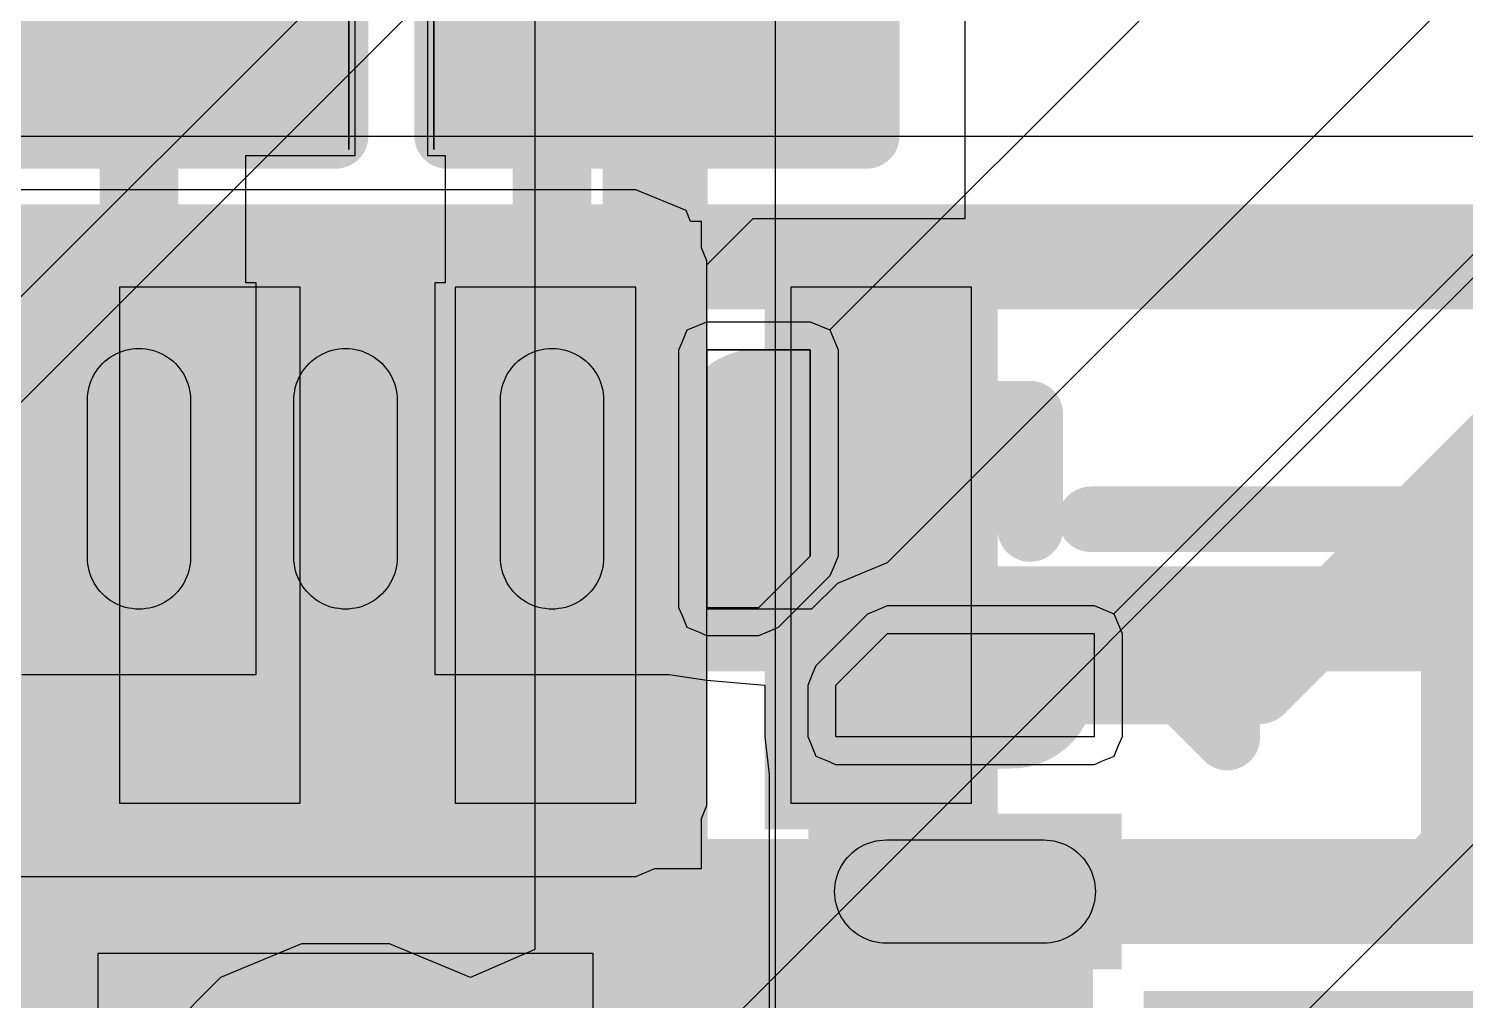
# Model space of a CAD drawing. Header units: inches. Extents: x -11 to 5433, y -4 to 5447.
# Drawn here: x 11.053 to 13.835, y 22.996 to 24.879 of the extents above; entities that cross this region are included whole.
import ezdxf

# ---------------------------------------------------------------- set-up
doc = ezdxf.new("R2010")
doc.units = ezdxf.units.IN
for name, color, linetype in [('Bottom Layer', 5, 'Continuous'), ('Bottom Overlay', 54, 'Continuous'), ('Bottom Paste', 16, 'Continuous'), ('Bottom Solder', 6, 'Continuous'), ('Ground', 16, 'Continuous'), ('Power', 76, 'Continuous'), ('Top Layer', 1, 'Continuous'), ('Top Overlay', 2, 'Continuous'), ('Top Paste', 8, 'Continuous'), ('Top Solder', 216, 'Continuous')]:
    doc.layers.add(name, color=color, linetype=linetype)

# ---------------------------------------------------------------- blocks, each defined once
blk = doc.blocks.new('R___0402_B_25')
at = {"layer": 'Bottom Layer'}
for points in [[(-0.2413, 0.3175), (-0.2413, -0.3175), (-0.6985, -0.3175), (-0.6985, 0.3175)], [(0.6985, 0.3175), (0.6985, -0.3175), (0.2413, -0.3175), (0.2413, 0.3175)]]:
    blk.add_hatch(color=5, dxfattribs=at).paths.add_polyline_path(points)
at = {"layer": 'Bottom Paste'}
for points in [[(-0.2413, 0.3175), (-0.2413, -0.3175), (-0.6985, -0.3175), (-0.6985, 0.3175)], [(0.6985, 0.3175), (0.6985, -0.3175), (0.2413, -0.3175), (0.2413, 0.3175)]]:
    blk.add_hatch(color=16, dxfattribs=at).paths.add_polyline_path(points)
at = {"layer": 'Bottom Solder'}
for points in [[(-0.1863, 0.3725), (-0.1863, -0.3725), (-0.7535, -0.3725), (-0.7535, 0.3725)], [(0.7535, 0.3725), (0.7535, -0.3725), (0.1863, -0.3725), (0.1863, 0.3725)]]:
    blk.add_hatch(color=6, dxfattribs=at).paths.add_polyline_path(points)
at = {"layer": 'Bottom Overlay'}
for points in [[(0.7874, 0.4064, 0.127, 0.127, 0), (-0.7874, 0.4064, 0.127, 0.127, 0)], [(-0.7874, -0.4064, 0.127, 0.127, 0), (-0.7874, 0.4064, 0.127, 0.127, 0)], [(0.7874, -0.4064, 0.127, 0.127, 0), (0.7874, 0.4064, 0.127, 0.127, 0)], [(0.8128, 0.4318, 0.00323, 0.00323, 0), (-0.8128, 0.4318, 0.00323, 0.00323, 0)], [(0.7874, -0.4064, 0.127, 0.127, 0), (-0.7874, -0.4064, 0.127, 0.127, 0)]]:
    blk.add_lwpolyline(points, format="xyseb", dxfattribs=at)
for points in [[(-0.8191, 0.4064, 0.0635, 0.0635, 1), (-0.7556, 0.4064, 0.0635, 0.0635, 1)], [(-0.8191, 0.4064, 0.0635, 0.0635, 1), (-0.7556, 0.4064, 0.0635, 0.0635, 1)], [(0.7556, 0.4064, 0.0635, 0.0635, 1), (0.8191, 0.4064, 0.0635, 0.0635, 1)], [(0.7556, 0.4064, 0.0635, 0.0635, 1), (0.8191, 0.4064, 0.0635, 0.0635, 1)], [(-0.8136, 0.4318, 0.00161, 0.00161, 1), (-0.812, 0.4318, 0.00161, 0.00161, 1)], [(0.812, 0.4318, 0.00161, 0.00161, 1), (0.8136, 0.4318, 0.00161, 0.00161, 1)], [(-0.8191, -0.4064, 0.0635, 0.0635, 1), (-0.7556, -0.4064, 0.0635, 0.0635, 1)], [(-0.8191, -0.4064, 0.0635, 0.0635, 1), (-0.7556, -0.4064, 0.0635, 0.0635, 1)], [(0.7556, -0.4064, 0.0635, 0.0635, 1), (0.8191, -0.4064, 0.0635, 0.0635, 1)], [(0.7556, -0.4064, 0.0635, 0.0635, 1), (0.8191, -0.4064, 0.0635, 0.0635, 1)]]:
    blk.add_lwpolyline(points, format="xyseb", close=True, dxfattribs=at)
blk = doc.blocks.new('R___0402_B_26')
at = {"layer": 'Bottom Layer'}
for points in [[(-0.2413, 0.3175), (-0.2413, -0.3175), (-0.6985, -0.3175), (-0.6985, 0.3175)], [(0.6985, 0.3175), (0.6985, -0.3175), (0.2413, -0.3175), (0.2413, 0.3175)]]:
    blk.add_hatch(color=5, dxfattribs=at).paths.add_polyline_path(points)
at = {"layer": 'Bottom Paste'}
for points in [[(-0.2413, 0.3175), (-0.2413, -0.3175), (-0.6985, -0.3175), (-0.6985, 0.3175)], [(0.6985, 0.3175), (0.6985, -0.3175), (0.2413, -0.3175), (0.2413, 0.3175)]]:
    blk.add_hatch(color=16, dxfattribs=at).paths.add_polyline_path(points)
at = {"layer": 'Bottom Solder'}
for points in [[(-0.1863, 0.3725), (-0.1863, -0.3725), (-0.7535, -0.3725), (-0.7535, 0.3725)], [(0.7535, 0.3725), (0.7535, -0.3725), (0.1863, -0.3725), (0.1863, 0.3725)]]:
    blk.add_hatch(color=6, dxfattribs=at).paths.add_polyline_path(points)
at = {"layer": 'Bottom Overlay'}
for points in [[(-0.7874, 0.4064, 0.127, 0.127, 0), (0.7874, 0.4064, 0.127, 0.127, 0)], [(-0.7874, 0.4064, 0.127, 0.127, 0), (-0.7874, -0.4064, 0.127, 0.127, 0)], [(0.7874, 0.4064, 0.127, 0.127, 0), (0.7874, -0.4064, 0.127, 0.127, 0)], [(-0.8128, 0.4318, 0.00323, 0.00323, 0), (0.8128, 0.4318, 0.00323, 0.00323, 0)], [(-0.7874, -0.4064, 0.127, 0.127, 0), (0.7874, -0.4064, 0.127, 0.127, 0)]]:
    blk.add_lwpolyline(points, format="xyseb", dxfattribs=at)
for points in [[(-0.8191, 0.4064, 0.0635, 0.0635, 1), (-0.7556, 0.4064, 0.0635, 0.0635, 1)], [(-0.8191, 0.4064, 0.0635, 0.0635, 1), (-0.7556, 0.4064, 0.0635, 0.0635, 1)], [(0.7556, 0.4064, 0.0635, 0.0635, 1), (0.8191, 0.4064, 0.0635, 0.0635, 1)], [(0.7556, 0.4064, 0.0635, 0.0635, 1), (0.8191, 0.4064, 0.0635, 0.0635, 1)], [(-0.8136, 0.4318, 0.00161, 0.00161, 1), (-0.812, 0.4318, 0.00161, 0.00161, 1)], [(0.812, 0.4318, 0.00161, 0.00161, 1), (0.8136, 0.4318, 0.00161, 0.00161, 1)], [(-0.8191, -0.4064, 0.0635, 0.0635, 1), (-0.7556, -0.4064, 0.0635, 0.0635, 1)], [(-0.8191, -0.4064, 0.0635, 0.0635, 1), (-0.7556, -0.4064, 0.0635, 0.0635, 1)], [(0.7556, -0.4064, 0.0635, 0.0635, 1), (0.8191, -0.4064, 0.0635, 0.0635, 1)], [(0.7556, -0.4064, 0.0635, 0.0635, 1), (0.8191, -0.4064, 0.0635, 0.0635, 1)]]:
    blk.add_lwpolyline(points, format="xyseb", close=True, dxfattribs=at)
blk = doc.blocks.new('WQFN_30_EP_2_5_4_5__B_27')
at = {"layer": 'Bottom Layer'}
for points in [[(-0.6, -1.6), (-0.6, 1.6), (0.6, 1.6), (0.6, -1.6)], [(-1.4524, -1.5), (-1.4524, -1.3), (-0.9474, -1.3), (-0.9474, -1.5)], [(-0.5, -2.4524), (-0.5, -1.9474), (-0.3001, -1.9474), (-0.3001, -2.4524)], [(-0.1, -2.4524), (-0.1, -1.9474), (0.1, -1.9474), (0.1, -2.4524)], [(0.3001, -2.4524), (0.3001, -1.9474), (0.5, -1.9474), (0.5, -2.4524)]]:
    blk.add_hatch(color=5, dxfattribs=at).paths.add_polyline_path(points)
h = blk.add_hatch(color=5, dxfattribs=at)
edge = h.paths.add_edge_path()
edge.add_arc((-1.1099, -1.8001), 0.06, 270, 450)
edge.add_line((-1.1099, -1.7401), (-1.2899, -1.7401))
edge.add_arc((-1.2899, -1.8001), 0.06, 90, 270)
edge.add_line((-1.2899, -1.8601), (-1.1099, -1.8601))
h = blk.add_hatch(color=5, dxfattribs=at)
edge = h.paths.add_edge_path()
edge.add_arc((-0.8001, -2.2901), 0.06, 180, 360)
edge.add_line((-0.7401, -2.2901), (-0.7401, -2.1101))
edge.add_arc((-0.8001, -2.1101), 0.06, 0, 180)
edge.add_line((-0.8601, -2.1101), (-0.8601, -2.2901))
at = {"layer": 'Bottom Paste'}
h = blk.add_hatch(color=16, dxfattribs=at)
edge = h.paths.add_edge_path()
edge.add_arc((-1.1099, -1.8001), 0.06, 270, 450)
edge.add_line((-1.1099, -1.7401), (-1.2899, -1.7401))
edge.add_arc((-1.2899, -1.8001), 0.06, 90, 270)
edge.add_line((-1.2899, -1.8601), (-1.1099, -1.8601))
h = blk.add_hatch(color=16, dxfattribs=at)
edge = h.paths.add_edge_path()
edge.add_arc((-0.8001, -2.2901), 0.06, 180, 360)
edge.add_line((-0.7401, -2.2901), (-0.7401, -2.1101))
edge.add_arc((-0.8001, -2.1101), 0.06, 0, 180)
edge.add_line((-0.8601, -2.1101), (-0.8601, -2.2901))
at = {"layer": 'Bottom Solder'}
for points in [[(-0.6508, -1.6508), (-0.6508, 1.6508), (0.6508, 1.6508), (0.6508, -1.6508)], [(-1.5032, -1.5508), (-1.5032, -1.2492), (-0.8966, -1.2492), (-0.8966, -1.5508)], [(-0.5508, -2.5032), (-0.5508, -1.8966), (-0.2493, -1.8966), (-0.2493, -2.5032)], [(-0.1508, -2.5032), (-0.1508, -1.8966), (0.1508, -1.8966), (0.1508, -2.5032)], [(0.2493, -2.5032), (0.2493, -1.8966), (0.5508, -1.8966), (0.5508, -2.5032)]]:
    blk.add_hatch(color=6, dxfattribs=at).paths.add_polyline_path(points)
h = blk.add_hatch(color=6, dxfattribs=at)
edge = h.paths.add_edge_path()
edge.add_arc((-1.1099, -1.8001), 0.1616, 270, 450)
edge.add_line((-1.1099, -1.6385), (-1.2899, -1.6385))
edge.add_arc((-1.2899, -1.8001), 0.1616, 90, 270)
edge.add_line((-1.2899, -1.9617), (-1.1099, -1.9617))
h = blk.add_hatch(color=6, dxfattribs=at)
edge = h.paths.add_edge_path()
edge.add_arc((-0.8001, -2.2901), 0.1616, 180, 360)
edge.add_line((-0.6385, -2.2901), (-0.6385, -2.1101))
edge.add_arc((-0.8001, -2.1101), 0.1616, 0, 180)
edge.add_line((-0.9617, -2.1101), (-0.9617, -2.2901))
at = {"layer": 'Bottom Layer'}
for p, q in [((-1.45, -1.9), (-1.45, -1.7)), ((-1.45, -1.7), (-0.95, -1.7001)), ((-0.95, -1.7001), (-0.95, -1.7003)), ((-0.95, -1.7003), (-0.95, -1.8001)), ((-0.95, -1.8001), (-1.05, -1.9)), ((-1.45, -1.9), (-1.45, -1.9)), ((-1.05, -1.9), (-1.45, -1.9)), ((-0.8, -1.9501), (-0.9, -2.0501)), ((-0.7001, -1.9501), (-0.8, -1.9501)), ((-0.7, -1.9501), (-0.7001, -1.9501)), ((-0.7, -2.45), (-0.7, -1.9501)), ((-0.9, -2.0501), (-0.9, -2.45)), ((-0.9, -2.45), (-0.9, -2.45)), ((-0.9, -2.45), (-0.7, -2.45))]:
    blk.add_line(p, q, dxfattribs=at)
at = {"layer": 'Bottom Overlay'}
for points in [[(-1.5809, -1.8255, 0.127, 0.127, 0), (-1.7079, -1.6985, 0.127, 0.127, 0)], [(-1.7079, -1.6985, 0.127, 0.127, 0), (-1.7079, -1.9525, 0.127, 0.127, 0)], [(-1.5809, -1.8255, 0.127, 0.127, 0), (-1.7079, -1.9525, 0.127, 0.127, 0)], [(-1.3262, -2.1025, 0.127, 0.127, 0), (-1.3262, -2.3262, 0.127, 0.127, 0)], [(-1.1025, -2.3262, 0.127, 0.127, 0), (-1.3262, -2.3262, 0.127, 0.127, 0)]]:
    blk.add_lwpolyline(points, format="xyseb", dxfattribs=at)
for points in [[(-1.7396, -1.6985, 0.0635, 0.0635, 1), (-1.6761, -1.6985, 0.0635, 0.0635, 1)], [(-1.7396, -1.6985, 0.0635, 0.0635, 1), (-1.6761, -1.6985, 0.0635, 0.0635, 1)], [(-1.6126, -1.8255, 0.0635, 0.0635, 1), (-1.5491, -1.8255, 0.0635, 0.0635, 1)], [(-1.6126, -1.8255, 0.0635, 0.0635, 1), (-1.5491, -1.8255, 0.0635, 0.0635, 1)], [(-1.7396, -1.9525, 0.0635, 0.0635, 1), (-1.6761, -1.9525, 0.0635, 0.0635, 1)], [(-1.7396, -1.9525, 0.0635, 0.0635, 1), (-1.6761, -1.9525, 0.0635, 0.0635, 1)], [(-1.358, -2.1025, 0.0635, 0.0635, 1), (-1.2945, -2.1025, 0.0635, 0.0635, 1)], [(-1.358, -2.3262, 0.0635, 0.0635, 1), (-1.2945, -2.3262, 0.0635, 0.0635, 1)], [(-1.358, -2.3262, 0.0635, 0.0635, 1), (-1.2945, -2.3262, 0.0635, 0.0635, 1)], [(-1.1343, -2.3262, 0.0635, 0.0635, 1), (-1.0708, -2.3262, 0.0635, 0.0635, 1)]]:
    blk.add_lwpolyline(points, format="xyseb", close=True, dxfattribs=at)
at = {"layer": 'Bottom Paste'}
for p, q in [((-0.48, 1.28), (-0.48, -1.28)), ((0.48, -1.28), (0.48, 1.28)), ((-1.3966, -1.3104), (-1.3907, -1.3077)), ((-1.3907, -1.3077), (-1.3846, -1.3054)), ((-1.3846, -1.3054), (-1.3783, -1.3035)), ((-1.3783, -1.3035), (-1.3719, -1.302)), ((-1.3719, -1.302), (-1.3655, -1.3009)), ((-1.3655, -1.3009), (-1.3589, -1.3003)), ((-1.3589, -1.3003), (-1.3524, -1.3)), ((-1.3524, -1.3), (-1.0474, -1.3)), ((-1.0474, -1.3), (-1.0409, -1.3003)), ((-1.0409, -1.3003), (-1.0343, -1.3009)), ((-1.0343, -1.3009), (-1.0279, -1.302)), ((-1.0279, -1.302), (-1.0215, -1.3035)), ((-1.0215, -1.3035), (-1.0152, -1.3054)), ((-1.0152, -1.3054), (-1.0091, -1.3077)), ((-1.0091, -1.3077), (-1.0032, -1.3104)), ((-0.48, -1.28), (-0.48, -1.28)), ((-0.48, -1.28), (0.48, -1.28)), ((-1.4317, -1.3392), (-1.4276, -1.3341)), ((-1.4276, -1.3341), (-1.4231, -1.3293)), ((-1.4231, -1.3293), (-1.4183, -1.3249)), ((-1.4183, -1.3249), (-1.4133, -1.3207)), ((-1.4133, -1.3207), (-1.4079, -1.3169)), ((-1.4079, -1.3169), (-1.4024, -1.3134)), ((-1.4024, -1.3134), (-1.3966, -1.3104)), ((-1.0032, -1.3104), (-0.9974, -1.3134)), ((-0.9974, -1.3134), (-0.9918, -1.3169)), ((-0.9918, -1.3169), (-0.9865, -1.3207)), ((-0.9865, -1.3207), (-0.9815, -1.3249)), ((-0.9815, -1.3249), (-0.9767, -1.3293)), ((-0.9767, -1.3293), (-0.9722, -1.3341)), ((-0.9722, -1.3341), (-0.9681, -1.3392)), ((-1.4471, -1.3679), (-1.4448, -1.3618)), ((-1.4448, -1.3618), (-1.4421, -1.3558)), ((-1.4421, -1.3558), (-1.439, -1.3501)), ((-1.439, -1.3501), (-1.4355, -1.3445)), ((-1.4355, -1.3445), (-1.4317, -1.3392)), ((-0.9681, -1.3392), (-0.9643, -1.3445)), ((-0.9643, -1.3445), (-0.9608, -1.3501)), ((-0.9608, -1.3501), (-0.9577, -1.3558)), ((-0.9577, -1.3558), (-0.955, -1.3618)), ((-0.955, -1.3618), (-0.9527, -1.3679)), ((-1.4522, -1.3935), (-1.4515, -1.387)), ((-1.4515, -1.387), (-1.4505, -1.3805)), ((-1.4505, -1.3805), (-1.449, -1.3742)), ((-1.449, -1.3742), (-1.4471, -1.3679)), ((-0.9527, -1.3679), (-0.9508, -1.3742)), ((-0.9508, -1.3742), (-0.9493, -1.3805)), ((-0.9493, -1.3805), (-0.9483, -1.387)), ((-0.9483, -1.387), (-0.9476, -1.3935)), ((-1.4524, -1.4), (-1.4522, -1.3935)), ((-1.4522, -1.4066), (-1.4524, -1.4)), ((-1.4515, -1.4131), (-1.4522, -1.4066)), ((-1.4505, -1.4196), (-1.4515, -1.4131)), ((-0.9483, -1.4131), (-0.9493, -1.4196)), ((-0.9476, -1.4066), (-0.9483, -1.4131)), ((-0.9476, -1.3935), (-0.9474, -1.4)), ((-0.9474, -1.4), (-0.9476, -1.4066)), ((-0.9476, -1.4066), (-0.9476, -1.4066)), ((-1.449, -1.4259), (-1.4505, -1.4196)), ((-1.4471, -1.4322), (-1.449, -1.4259)), ((-1.4448, -1.4383), (-1.4471, -1.4322)), ((-1.4421, -1.4443), (-1.4448, -1.4383)), ((-1.439, -1.45), (-1.4421, -1.4443)), ((-0.9577, -1.4443), (-0.9608, -1.4501)), ((-0.955, -1.4383), (-0.9577, -1.4443)), ((-0.9527, -1.4322), (-0.955, -1.4383)), ((-0.9508, -1.4259), (-0.9527, -1.4322)), ((-0.9493, -1.4196), (-0.9508, -1.4259)), ((-1.4355, -1.4556), (-1.439, -1.45)), ((-1.4317, -1.4609), (-1.4355, -1.4556)), ((-1.4276, -1.466), (-1.4317, -1.4609)), ((-1.4231, -1.4708), (-1.4276, -1.466)), ((-1.4183, -1.4752), (-1.4231, -1.4708)), ((-0.9767, -1.4708), (-0.9815, -1.4752)), ((-0.9722, -1.466), (-0.9767, -1.4708)), ((-0.9681, -1.4609), (-0.9722, -1.466)), ((-0.9643, -1.4556), (-0.9681, -1.4609)), ((-0.9608, -1.4501), (-0.9643, -1.4556)), ((-1.4133, -1.4794), (-1.4183, -1.4752)), ((-1.4079, -1.4832), (-1.4133, -1.4794)), ((-1.4024, -1.4867), (-1.4079, -1.4832)), ((-1.3966, -1.4897), (-1.4024, -1.4867)), ((-1.3907, -1.4924), (-1.3966, -1.4897)), ((-1.3846, -1.4947), (-1.3907, -1.4924)), ((-1.3783, -1.4966), (-1.3846, -1.4947)), ((-1.3719, -1.4981), (-1.3783, -1.4966)), ((-1.3655, -1.4992), (-1.3719, -1.4981)), ((-1.3589, -1.4998), (-1.3655, -1.4992)), ((-1.3524, -1.5), (-1.3589, -1.4998)), ((-1.0474, -1.5), (-1.3524, -1.5)), ((-1.0409, -1.4998), (-1.0474, -1.5)), ((-1.0343, -1.4992), (-1.0409, -1.4998)), ((-1.0279, -1.4981), (-1.0343, -1.4992)), ((-1.0215, -1.4966), (-1.0279, -1.4981)), ((-1.0152, -1.4947), (-1.0215, -1.4966)), ((-1.0091, -1.4924), (-1.0152, -1.4947)), ((-1.0032, -1.4897), (-1.0091, -1.4924)), ((-0.9974, -1.4867), (-1.0032, -1.4897)), ((-0.9918, -1.4832), (-0.9974, -1.4867)), ((-0.9865, -1.4794), (-0.9918, -1.4832)), ((-0.9815, -1.4752), (-0.9865, -1.4794)), ((-1.45, -1.7), (-1.45, -1.7)), ((-1.45, -1.7), (-0.95, -1.7001)), ((-1.45, -1.9), (-1.45, -1.7)), ((-0.95, -1.7001), (-0.95, -1.7003)), ((-0.95, -1.7003), (-0.95, -1.8001)), ((-0.95, -1.8001), (-1.05, -1.9)), ((-1.05, -1.9), (-1.45, -1.9)), ((-0.4131, -1.9483), (-0.4066, -1.9476)), ((-0.4066, -1.9476), (-0.4001, -1.9474)), ((-0.4001, -1.9474), (-0.3935, -1.9476)), ((-0.3935, -1.9476), (-0.387, -1.9483)), ((-0.0131, -1.9483), (-0.0065, -1.9476)), ((-0.0065, -1.9476), (0, -1.9474)), ((0, -1.9474), (0.0065, -1.9476)), ((0.0065, -1.9476), (0.0131, -1.9483)), ((0.387, -1.9483), (0.3935, -1.9476)), ((0.3935, -1.9476), (0.4001, -1.9474)), ((0.4001, -1.9474), (0.4066, -1.9476)), ((0.4066, -1.9476), (0.4131, -1.9483)), ((-0.9, -2.0501), (-0.8, -1.9501)), ((-0.8, -1.9501), (-0.7001, -1.9501)), ((-0.7001, -1.9501), (-0.7, -1.9501)), ((-0.7, -1.9501), (-0.7, -2.45)), ((-0.4708, -1.9767), (-0.466, -1.9722)), ((-0.466, -1.9722), (-0.4609, -1.9681)), ((-0.4609, -1.9681), (-0.4556, -1.9643)), ((-0.4556, -1.9643), (-0.45, -1.9608)), ((-0.45, -1.9608), (-0.4443, -1.9577)), ((-0.4443, -1.9577), (-0.4383, -1.955)), ((-0.4383, -1.955), (-0.4322, -1.9527)), ((-0.4322, -1.9527), (-0.4259, -1.9508)), ((-0.4259, -1.9508), (-0.4196, -1.9493)), ((-0.4196, -1.9493), (-0.4131, -1.9483)), ((-0.387, -1.9483), (-0.3805, -1.9493)), ((-0.3805, -1.9493), (-0.3742, -1.9508)), ((-0.3742, -1.9508), (-0.3679, -1.9527)), ((-0.3679, -1.9527), (-0.3618, -1.955)), ((-0.3618, -1.955), (-0.3558, -1.9577)), ((-0.3558, -1.9577), (-0.35, -1.9608)), ((-0.35, -1.9608), (-0.3445, -1.9643)), ((-0.3445, -1.9643), (-0.3392, -1.9681)), ((-0.3392, -1.9681), (-0.3341, -1.9722)), ((-0.3341, -1.9722), (-0.3293, -1.9767)), ((-0.0707, -1.9767), (-0.0659, -1.9722)), ((-0.0659, -1.9722), (-0.0609, -1.9681)), ((-0.0609, -1.9681), (-0.0555, -1.9643)), ((-0.0555, -1.9643), (-0.05, -1.9608)), ((-0.05, -1.9608), (-0.0442, -1.9577)), ((-0.0442, -1.9577), (-0.0383, -1.955)), ((-0.0383, -1.955), (-0.0322, -1.9527)), ((-0.0322, -1.9527), (-0.0259, -1.9508)), ((-0.0259, -1.9508), (-0.0195, -1.9493)), ((-0.0195, -1.9493), (-0.0131, -1.9483)), ((0.0131, -1.9483), (0.0195, -1.9493)), ((0.0195, -1.9493), (0.0259, -1.9508)), ((0.0259, -1.9508), (0.0322, -1.9527)), ((0.0322, -1.9527), (0.0383, -1.955)), ((0.0383, -1.955), (0.0442, -1.9577)), ((0.0442, -1.9577), (0.05, -1.9608)), ((0.05, -1.9608), (0.0555, -1.9643)), ((0.0555, -1.9643), (0.0609, -1.9681)), ((0.0609, -1.9681), (0.0659, -1.9722)), ((0.0659, -1.9722), (0.0707, -1.9767)), ((0.3293, -1.9767), (0.3341, -1.9722)), ((0.3341, -1.9722), (0.3392, -1.9681)), ((0.3392, -1.9681), (0.3445, -1.9643)), ((0.3445, -1.9643), (0.3501, -1.9608)), ((0.3501, -1.9608), (0.3558, -1.9577)), ((0.3558, -1.9577), (0.3618, -1.955)), ((0.3618, -1.955), (0.3679, -1.9527)), ((0.3679, -1.9527), (0.3742, -1.9508)), ((0.3742, -1.9508), (0.3805, -1.9493)), ((0.3805, -1.9493), (0.387, -1.9483)), ((0.4131, -1.9483), (0.4196, -1.9493)), ((0.4196, -1.9493), (0.4259, -1.9508)), ((0.4259, -1.9508), (0.4322, -1.9527)), ((0.4322, -1.9527), (0.4383, -1.955)), ((0.4383, -1.955), (0.4443, -1.9577)), ((0.4443, -1.9577), (0.4501, -1.9608)), ((0.4501, -1.9608), (0.4556, -1.9643)), ((0.4556, -1.9643), (0.4609, -1.9681)), ((0.4609, -1.9681), (0.466, -1.9722)), ((0.466, -1.9722), (0.4708, -1.9767)), ((-0.4924, -2.0091), (-0.4897, -2.0032)), ((-0.4897, -2.0032), (-0.4867, -1.9974)), ((-0.4867, -1.9974), (-0.4832, -1.9918)), ((-0.4832, -1.9918), (-0.4794, -1.9865)), ((-0.4794, -1.9865), (-0.4752, -1.9815)), ((-0.4752, -1.9815), (-0.4708, -1.9767)), ((-0.3293, -1.9767), (-0.3249, -1.9815)), ((-0.3249, -1.9815), (-0.3207, -1.9865)), ((-0.3207, -1.9865), (-0.3169, -1.9918)), ((-0.3169, -1.9918), (-0.3134, -1.9974)), ((-0.3134, -1.9974), (-0.3104, -2.0032)), ((-0.3104, -2.0032), (-0.3077, -2.0091)), ((-0.0924, -2.0091), (-0.0897, -2.0032)), ((-0.0897, -2.0032), (-0.0866, -1.9974)), ((-0.0866, -1.9974), (-0.0831, -1.9918)), ((-0.0831, -1.9918), (-0.0793, -1.9865)), ((-0.0793, -1.9865), (-0.0752, -1.9815)), ((-0.0752, -1.9815), (-0.0707, -1.9767)), ((0.0707, -1.9767), (0.0752, -1.9815)), ((0.0752, -1.9815), (0.0793, -1.9865)), ((0.0793, -1.9865), (0.0831, -1.9918)), ((0.0831, -1.9918), (0.0866, -1.9974)), ((0.0866, -1.9974), (0.0897, -2.0032)), ((0.0897, -2.0032), (0.0924, -2.0091)), ((0.3077, -2.0091), (0.3104, -2.0032)), ((0.3104, -2.0032), (0.3134, -1.9974)), ((0.3134, -1.9974), (0.3169, -1.9918)), ((0.3169, -1.9918), (0.3207, -1.9865)), ((0.3207, -1.9865), (0.3249, -1.9815)), ((0.3249, -1.9815), (0.3293, -1.9767)), ((0.4708, -1.9767), (0.4752, -1.9815)), ((0.4752, -1.9815), (0.4794, -1.9865)), ((0.4794, -1.9865), (0.4832, -1.9918)), ((0.4832, -1.9918), (0.4867, -1.9974)), ((0.4867, -1.9974), (0.4897, -2.0032)), ((0.4897, -2.0032), (0.4924, -2.0091)), ((-0.4992, -2.0343), (-0.4981, -2.0279)), ((-0.4981, -2.0279), (-0.4966, -2.0215)), ((-0.4966, -2.0215), (-0.4947, -2.0152)), ((-0.4947, -2.0152), (-0.4924, -2.0091)), ((-0.3077, -2.0091), (-0.3054, -2.0152)), ((-0.3054, -2.0152), (-0.3035, -2.0215)), ((-0.3035, -2.0215), (-0.302, -2.0279)), ((-0.302, -2.0279), (-0.3009, -2.0343)), ((-0.0991, -2.0343), (-0.0981, -2.0279)), ((-0.0981, -2.0279), (-0.0966, -2.0215)), ((-0.0966, -2.0215), (-0.0947, -2.0152)), ((-0.0947, -2.0152), (-0.0924, -2.0091)), ((0.0924, -2.0091), (0.0947, -2.0152)), ((0.0947, -2.0152), (0.0966, -2.0215)), ((0.0966, -2.0215), (0.0981, -2.0279)), ((0.0981, -2.0279), (0.0991, -2.0343)), ((0.3009, -2.0343), (0.302, -2.0279)), ((0.302, -2.0279), (0.3035, -2.0215)), ((0.3035, -2.0215), (0.3054, -2.0152)), ((0.3054, -2.0152), (0.3077, -2.0091)), ((0.4924, -2.0091), (0.4947, -2.0152)), ((0.4947, -2.0152), (0.4966, -2.0215)), ((0.4966, -2.0215), (0.4981, -2.0279)), ((0.4981, -2.0279), (0.4992, -2.0343)), ((-0.9, -2.45), (-0.9, -2.0501)), ((-0.5, -2.0474), (-0.4998, -2.0409)), ((-0.5, -2.3524), (-0.5, -2.0474)), ((-0.4998, -2.0409), (-0.4992, -2.0343)), ((-0.3009, -2.0343), (-0.3009, -2.0343)), ((-0.3009, -2.0343), (-0.3003, -2.0409)), ((-0.3003, -2.0409), (-0.3001, -2.0474)), ((-0.3001, -2.0474), (-0.3001, -2.3524)), ((-0.1, -2.0474), (-0.0998, -2.0409)), ((-0.1, -2.3524), (-0.1, -2.0474)), ((-0.0998, -2.0409), (-0.0991, -2.0343)), ((0.0991, -2.0343), (0.0998, -2.0409)), ((0.0998, -2.0409), (0.1, -2.0474)), ((0.1, -2.0474), (0.1, -2.3524)), ((0.3001, -2.0474), (0.3003, -2.0409)), ((0.3001, -2.3524), (0.3001, -2.0474)), ((0.3003, -2.0409), (0.3009, -2.0343)), ((0.4992, -2.0343), (0.4992, -2.0343)), ((0.4992, -2.0343), (0.4998, -2.0409)), ((0.4998, -2.0409), (0.5, -2.0474)), ((0.5, -2.0474), (0.5, -2.3524)), ((-0.4998, -2.3589), (-0.5, -2.3524)), ((-0.4992, -2.3655), (-0.4998, -2.3589)), ((-0.3003, -2.3589), (-0.3009, -2.3655)), ((-0.3001, -2.3524), (-0.3003, -2.3589)), ((-0.0998, -2.3589), (-0.1, -2.3524)), ((-0.0991, -2.3655), (-0.0998, -2.3589)), ((0.0998, -2.3589), (0.0991, -2.3655)), ((0.1, -2.3524), (0.0998, -2.3589)), ((0.0998, -2.3589), (0.0998, -2.3589)), ((0.3003, -2.3589), (0.3001, -2.3524)), ((0.3009, -2.3655), (0.3003, -2.3589)), ((0.4998, -2.3589), (0.4992, -2.3655)), ((0.5, -2.3524), (0.4998, -2.3589)), ((-0.4981, -2.3719), (-0.4992, -2.3655)), ((-0.4966, -2.3783), (-0.4981, -2.3719)), ((-0.4947, -2.3846), (-0.4966, -2.3783)), ((-0.4924, -2.3907), (-0.4947, -2.3846)), ((-0.4897, -2.3966), (-0.4924, -2.3907)), ((-0.3077, -2.3907), (-0.3104, -2.3966)), ((-0.3054, -2.3846), (-0.3077, -2.3907)), ((-0.3035, -2.3783), (-0.3054, -2.3846)), ((-0.302, -2.3719), (-0.3035, -2.3783)), ((-0.3009, -2.3655), (-0.302, -2.3719)), ((-0.0981, -2.3719), (-0.0991, -2.3655)), ((-0.0966, -2.3783), (-0.0981, -2.3719)), ((-0.0947, -2.3846), (-0.0966, -2.3783)), ((-0.0924, -2.3907), (-0.0947, -2.3846)), ((-0.0897, -2.3966), (-0.0924, -2.3907)), ((0.0924, -2.3907), (0.0897, -2.3966)), ((0.0947, -2.3846), (0.0924, -2.3907)), ((0.0966, -2.3783), (0.0947, -2.3846)), ((0.0981, -2.3719), (0.0966, -2.3783)), ((0.0991, -2.3655), (0.0981, -2.3719)), ((0.302, -2.3719), (0.3009, -2.3655)), ((0.3035, -2.3783), (0.302, -2.3719)), ((0.3054, -2.3846), (0.3035, -2.3783)), ((0.3077, -2.3907), (0.3054, -2.3846)), ((0.3104, -2.3966), (0.3077, -2.3907)), ((0.4924, -2.3907), (0.4897, -2.3966)), ((0.4947, -2.3846), (0.4924, -2.3907)), ((0.4966, -2.3783), (0.4947, -2.3846)), ((0.4981, -2.3719), (0.4966, -2.3783)), ((0.4992, -2.3655), (0.4981, -2.3719)), ((-0.4867, -2.4024), (-0.4897, -2.3966)), ((-0.4832, -2.4079), (-0.4867, -2.4024)), ((-0.4794, -2.4133), (-0.4832, -2.4079)), ((-0.4752, -2.4183), (-0.4794, -2.4133)), ((-0.4708, -2.4231), (-0.4752, -2.4183)), ((-0.3249, -2.4183), (-0.3293, -2.4231)), ((-0.3207, -2.4133), (-0.3249, -2.4183)), ((-0.3169, -2.4079), (-0.3207, -2.4133)), ((-0.3134, -2.4024), (-0.3169, -2.4079)), ((-0.3104, -2.3966), (-0.3134, -2.4024)), ((-0.0866, -2.4024), (-0.0897, -2.3966)), ((-0.0831, -2.4079), (-0.0866, -2.4024)), ((-0.0793, -2.4133), (-0.0831, -2.4079)), ((-0.0752, -2.4183), (-0.0793, -2.4133)), ((-0.0707, -2.4231), (-0.0752, -2.4183)), ((0.0752, -2.4183), (0.0707, -2.4231)), ((0.0793, -2.4133), (0.0752, -2.4183)), ((0.0831, -2.4079), (0.0793, -2.4133)), ((0.0866, -2.4024), (0.0831, -2.4079)), ((0.0897, -2.3966), (0.0866, -2.4024)), ((0.3134, -2.4024), (0.3104, -2.3966)), ((0.3169, -2.4079), (0.3134, -2.4024)), ((0.3207, -2.4133), (0.3169, -2.4079)), ((0.3249, -2.4183), (0.3207, -2.4133)), ((0.3293, -2.4231), (0.3249, -2.4183)), ((0.4752, -2.4183), (0.4708, -2.4231)), ((0.4794, -2.4133), (0.4752, -2.4183)), ((0.4832, -2.4079), (0.4794, -2.4133)), ((0.4867, -2.4024), (0.4832, -2.4079)), ((0.4897, -2.3966), (0.4867, -2.4024)), ((-0.466, -2.4276), (-0.4708, -2.4231)), ((-0.4609, -2.4317), (-0.466, -2.4276)), ((-0.4556, -2.4355), (-0.4609, -2.4317)), ((-0.4501, -2.439), (-0.4556, -2.4355)), ((-0.4443, -2.4421), (-0.4501, -2.439)), ((-0.4383, -2.4448), (-0.4443, -2.4421)), ((-0.4322, -2.4471), (-0.4383, -2.4448)), ((-0.4259, -2.449), (-0.4322, -2.4471)), ((-0.3679, -2.4471), (-0.3742, -2.449)), ((-0.3618, -2.4448), (-0.3679, -2.4471)), ((-0.3558, -2.4421), (-0.3618, -2.4448)), ((-0.3501, -2.439), (-0.3558, -2.4421)), ((-0.3445, -2.4355), (-0.3501, -2.439)), ((-0.3392, -2.4317), (-0.3445, -2.4355)), ((-0.3341, -2.4276), (-0.3392, -2.4317)), ((-0.3293, -2.4231), (-0.3341, -2.4276)), ((-0.0659, -2.4276), (-0.0707, -2.4231)), ((-0.0609, -2.4317), (-0.0659, -2.4276)), ((-0.0555, -2.4355), (-0.0609, -2.4317)), ((-0.05, -2.439), (-0.0555, -2.4355)), ((-0.0442, -2.4421), (-0.05, -2.439)), ((-0.0383, -2.4448), (-0.0442, -2.4421)), ((-0.0322, -2.4471), (-0.0383, -2.4448)), ((-0.0259, -2.449), (-0.0322, -2.4471)), ((0.0322, -2.4471), (0.0259, -2.449)), ((0.0383, -2.4448), (0.0322, -2.4471)), ((0.0442, -2.4421), (0.0383, -2.4448)), ((0.05, -2.439), (0.0442, -2.4421)), ((0.0555, -2.4355), (0.05, -2.439)), ((0.0609, -2.4317), (0.0555, -2.4355)), ((0.0659, -2.4276), (0.0609, -2.4317)), ((0.0707, -2.4231), (0.0659, -2.4276)), ((0.3341, -2.4276), (0.3293, -2.4231)), ((0.3392, -2.4317), (0.3341, -2.4276)), ((0.3445, -2.4355), (0.3392, -2.4317)), ((0.35, -2.439), (0.3445, -2.4355)), ((0.3558, -2.4421), (0.35, -2.439)), ((0.3618, -2.4448), (0.3558, -2.4421)), ((0.3679, -2.4471), (0.3618, -2.4448)), ((0.3742, -2.449), (0.3679, -2.4471)), ((0.4322, -2.4471), (0.4259, -2.449)), ((0.4383, -2.4448), (0.4322, -2.4471)), ((0.4443, -2.4421), (0.4383, -2.4448)), ((0.45, -2.439), (0.4443, -2.4421)), ((0.4556, -2.4355), (0.45, -2.439)), ((0.4609, -2.4317), (0.4556, -2.4355)), ((0.466, -2.4276), (0.4609, -2.4317)), ((0.4708, -2.4231), (0.466, -2.4276)), ((-0.7, -2.45), (-0.9, -2.45)), ((-0.7, -2.45), (-0.7, -2.45)), ((-0.4196, -2.4505), (-0.4259, -2.449)), ((-0.4131, -2.4515), (-0.4196, -2.4505)), ((-0.4066, -2.4522), (-0.4131, -2.4515)), ((-0.4001, -2.4524), (-0.4066, -2.4522)), ((-0.3935, -2.4522), (-0.4001, -2.4524)), ((-0.387, -2.4515), (-0.3935, -2.4522)), ((-0.3805, -2.4505), (-0.387, -2.4515)), ((-0.3742, -2.449), (-0.3805, -2.4505)), ((-0.0195, -2.4505), (-0.0259, -2.449)), ((-0.0131, -2.4515), (-0.0195, -2.4505)), ((-0.0065, -2.4522), (-0.0131, -2.4515)), ((0, -2.4524), (-0.0065, -2.4522)), ((0.0065, -2.4522), (0, -2.4524)), ((0.0131, -2.4515), (0.0065, -2.4522)), ((0.0195, -2.4505), (0.0131, -2.4515)), ((0.0259, -2.449), (0.0195, -2.4505)), ((0.3805, -2.4505), (0.3742, -2.449)), ((0.387, -2.4515), (0.3805, -2.4505)), ((0.3935, -2.4522), (0.387, -2.4515)), ((0.4001, -2.4524), (0.3935, -2.4522)), ((0.4066, -2.4522), (0.4001, -2.4524)), ((0.4131, -2.4515), (0.4066, -2.4522)), ((0.4196, -2.4505), (0.4131, -2.4515)), ((0.4259, -2.449), (0.4196, -2.4505))]:
    blk.add_line(p, q, dxfattribs=at)
at = {"layer": 'Bottom Solder'}
for p, q in [((0.95, 1.6459), (-5421.186, -5425.6862)), ((-1.4975, -1.6842), (-1.4883, -1.6617)), ((-1.4883, -1.6617), (-1.4658, -1.6525)), ((-1.4883, -1.6617), (-1.4883, -1.6617)), ((-1.4883, -1.6617), (-1.4883, -1.6617)), ((-1.4658, -1.6525), (-1.45, -1.6459)), ((-1.45, -1.6459), (-1.45, -1.6459)), ((-1.45, -1.6459), (-1.45, -1.6459)), ((-1.45, -1.6459), (-0.95, -1.6459)), ((-0.95, -1.6459), (-0.9342, -1.6525)), ((-0.9342, -1.6525), (-0.9118, -1.6618)), ((-0.9118, -1.6618), (-0.9118, -1.6618)), ((-0.9118, -1.6618), (-0.9118, -1.6618)), ((-0.9118, -1.6618), (-0.9025, -1.6842)), ((-1.5041, -1.7), (-1.4975, -1.6842)), ((-0.9025, -1.6842), (-0.8959, -1.7001)), ((-1.5041, -1.9), (-1.5041, -1.7)), ((-1.5041, -1.7), (-1.5041, -1.7)), ((-1.5041, -1.7), (-1.5041, -1.7)), ((-0.8959, -1.7001), (-0.8959, -1.7003)), ((-0.8959, -1.7003), (-0.8959, -1.8001)), ((-0.8959, -1.8001), (-0.9041, -1.8198)), ((-0.9041, -1.8198), (-0.9118, -1.8383)), ((-0.9118, -1.8383), (-1.0117, -1.9383)), ((-1.4883, -1.9383), (-1.5041, -1.9)), ((-0.9382, -2.0118), (-0.8383, -1.9118)), ((-0.8383, -1.9118), (-0.8186, -1.9036)), ((-0.8383, -1.9118), (-0.8383, -1.9118)), ((-0.8383, -1.9118), (-0.8383, -1.9118)), ((-0.8186, -1.9036), (-0.8001, -1.8959)), ((-0.8001, -1.8959), (-0.8001, -1.8959)), ((-0.8001, -1.8959), (-0.8, -1.8959)), ((-0.8, -1.8959), (-0.7, -1.8959)), ((-0.7, -1.8959), (-0.6842, -1.9025)), ((-0.6842, -1.9025), (-0.6617, -1.9118)), ((-0.6617, -1.9118), (-0.6617, -1.9118)), ((-0.6617, -1.9118), (-0.6617, -1.9118)), ((-0.6617, -1.9118), (-0.6525, -1.9342)), ((-1.4883, -1.9383), (-5421.186, -5425.6862)), ((1.0307, -1.9463), (-5421.186, -5425.6862)), ((-1.45, -1.9542), (-1.4883, -1.9383)), ((-1.0303, -1.946), (-1.05, -1.9542)), ((-1.0117, -1.9383), (-1.0303, -1.946)), ((-1.0117, -1.9383), (-1.0117, -1.9383)), ((-1.0117, -1.9383), (-1.0117, -1.9383)), ((-0.6525, -1.9342), (-0.6459, -1.9501)), ((-1.05, -1.9542), (-1.45, -1.9542)), ((-1.05, -1.9542), (-1.05, -1.9542)), ((-1.05, -1.9542), (-1.05, -1.9542)), ((-0.6459, -1.9501), (-0.6459, -2.45)), ((-0.9541, -2.0501), (-0.9451, -2.0283)), ((-0.9451, -2.0283), (-0.9383, -2.0118)), ((-0.9383, -2.0118), (-0.9383, -2.0118)), ((-0.9383, -2.0118), (-0.9383, -2.0118)), ((-0.9383, -2.0118), (-0.9382, -2.0118)), ((-0.9541, -2.45), (-0.9541, -2.0501)), ((-0.9383, -2.4883), (-0.9541, -2.45)), ((-0.6524, -2.4659), (-0.6617, -2.4883)), ((-0.6459, -2.45), (-0.6524, -2.4659)), ((-0.6459, -2.45), (-0.6459, -2.45)), ((-0.6459, -2.45), (-0.6459, -2.45)), ((-0.9383, -2.4883), (-5421.186, -5425.6862)), ((0.684, -2.4975), (-5421.186, -5425.6862)), ((-0.9, -2.5042), (-0.9383, -2.4883)), ((-0.7, -2.5042), (-0.9, -2.5042)), ((-0.6841, -2.4976), (-0.7, -2.5042)), ((-0.7, -2.5042), (-0.7, -2.5042)), ((-0.7, -2.5042), (-0.7, -2.5042)), ((-0.6617, -2.4883), (-0.6841, -2.4976)), ((-0.6617, -2.4883), (-0.6617, -2.4883)), ((-0.6617, -2.4883), (-0.6617, -2.4883))]:
    blk.add_line(p, q, dxfattribs=at)
blk = doc.blocks.new('TL3340AF160QG_48')
at = {"layer": 'Top Solder'}
blk.add_line((0.7722, 1.9528), (-5443.0227, 5441.6372), dxfattribs=at)
blk = doc.blocks.new('16_QFN__4_4__53')
at = {"layer": 'Top Layer'}
for points in [[(1.35, 1.35), (1.35, -1.35), (-1.35, -1.35), (-1.35, 1.35)], [(2.55, 0.4849), (2.55, 0.1349), (1.55, 0.1349), (1.55, 0.4849)], [(2.55, -0.1654), (2.55, -0.5154), (1.55, -0.5154), (1.55, -0.1654)], [(2.55, -0.8156), (2.55, -1.1656), (1.55, -1.1656), (1.55, -0.8156)]]:
    blk.add_hatch(color=1, dxfattribs=at).paths.add_polyline_path(points)
at = {"layer": 'Top Solder'}
for points in [[(1.4008, 1.4008), (1.4008, -1.4008), (-1.4008, -1.4008), (-1.4008, 1.4008)], [(2.6008, 0.5357), (2.6008, 0.0841), (1.4992, 0.0841), (1.4992, 0.5357)], [(2.6008, -0.1146), (2.6008, -0.5662), (1.4992, -0.5662), (1.4992, -0.1146)], [(2.6008, -0.7648), (2.6008, -1.2164), (1.4992, -1.2164), (1.4992, -0.7648)], [(1.1859, -1.4992), (1.1859, -2.6008), (0.7343, -2.6008), (0.7343, -1.4992)]]:
    blk.add_hatch(color=216, dxfattribs=at).paths.add_polyline_path(points)
at = {"layer": 'Top Overlay'}
for points in [[(2.1, -1.3967, 0.127, 0.127, 0), (2.1, -2.1, 0.127, 0.127, 0)], [(1.3663, -2.1, 0.127, 0.127, 0), (2.1, -2.1, 0.127, 0.127, 0)]]:
    blk.add_lwpolyline(points, format="xyseb", dxfattribs=at)
for points in [[(2.0682, -1.3967, 0.0635, 0.0635, 1), (2.1317, -1.3967, 0.0635, 0.0635, 1)], [(1.3345, -2.1, 0.0635, 0.0635, 1), (1.398, -2.1, 0.0635, 0.0635, 1)], [(2.0682, -2.1, 0.0635, 0.0635, 1), (2.1317, -2.1, 0.0635, 0.0635, 1)], [(2.0682, -2.1, 0.0635, 0.0635, 1), (2.1317, -2.1, 0.0635, 0.0635, 1)]]:
    blk.add_lwpolyline(points, format="xyseb", close=True, dxfattribs=at)
at = {"layer": 'Top Paste'}
for p, q in [((2.55, 0.4849), (1.55, 0.4849)), ((1.55, 0.4849), (1.55, 0.1349)), ((2.55, 0.1349), (2.55, 0.4849)), ((1.55, 0.1349), (2.55, 0.1349)), ((2.55, 0.1349), (2.55, 0.1349)), ((2.55, -0.1654), (1.55, -0.1654)), ((1.55, -0.1654), (1.55, -0.5154)), ((2.55, -0.5154), (2.55, -0.1654)), ((1.55, -0.5154), (2.55, -0.5154)), ((2.55, -0.5154), (2.55, -0.5154)), ((2.55, -0.8156), (1.55, -0.8156)), ((1.55, -0.8156), (1.55, -1.1656)), ((2.55, -1.1656), (2.55, -0.8156)), ((1.55, -1.1656), (2.55, -1.1656)), ((2.55, -1.1656), (2.55, -1.1656))]:
    blk.add_line(p, q, dxfattribs=at)

msp = doc.modelspace()

# ---------------------------------------------------------------- hatches: boundary and pattern name
at = {"layer": 'Top Layer'}
msp.add_hatch(color=1, dxfattribs=at).paths.add_polyline_path([(8.2526, 23.3737), (12.2285, 23.3737), (12.2285, 24.4293), (8.2526, 24.4293)])

# ---------------------------------------------------------------- linework, layer by layer
at = {"layer": 'Bottom Layer'}
for p, q in [((12.8661, 24.511), (12.8661, 27.6358)), ((14.9683, 26.097), (12.7155, 23.8441)), ((11.6852, 24.6332), (11.6852, 25.3444)), ((11.8249, 25.3444), (11.8249, 24.6332)), ((11.4733, 24.3863), (11.4733, 24.6332)), ((11.4733, 24.6332), (11.6852, 24.6332)), ((11.8249, 24.6332), (11.859, 24.6332)), ((11.859, 24.6332), (11.859, 24.3863)), ((12.3662, 24.4212), (12.456, 24.511)), ((12.456, 24.511), (12.8661, 24.511)), ((12.3663, 23.7543), (12.3662, 24.4212)), ((11.4931, 24.3863), (11.4733, 24.3863)), ((11.4931, 23.6273), (11.4931, 24.3863)), ((11.859, 24.3863), (11.8392, 24.3863)), ((11.8392, 24.3863), (11.8392, 23.6273)), ((12.6749, 23.8273), (12.6189, 23.8042)), ((12.7155, 23.8441), (12.6749, 23.8273)), ((12.6189, 23.8041), (12.5691, 23.7543)), ((12.6189, 23.8042), (12.6189, 23.8041)), ((12.6189, 23.8041), (12.6189, 23.8041)), ((12.5691, 23.7543), (12.3663, 23.7543)), ((11.0391, 23.6273), (11.4931, 23.6273)), ((11.8392, 23.6273), (12.2932, 23.6273)), ((12.2932, 23.6273), (12.2932, 23.6273)), ((12.2932, 23.6273), (12.2932, 23.6273)), ((12.2932, 23.6273), (12.3663, 23.6168)), ((12.3663, 23.6168), (12.4787, 23.607)), ((12.4787, 23.607), (12.4787, 23.607)), ((12.4787, 23.607), (12.4787, 23.507)), ((12.4787, 23.507), (12.4866, 23.434)), ((12.4866, 23.434), (12.4866, 23.434)), ((12.4866, 23.434), (12.4866, 22.5799))]:
    msp.add_line(p, q, dxfattribs=at)
for points in [[(11.2661, 24.0068, 0.1524, 0.1524, 0), (11.2661, 24.9888, 0.1524, 0.1524, 0)], [(12.0662, 24.0068, 0.1524, 0.1524, 0), (12.0662, 24.9912, 0.1524, 0.1524, 0)], [(13.4326, 23.607, 0.1524, 0.1524, 0), (14.3425, 24.5169, 0.1524, 0.1524, 0)], [(13.7442, 23.207, 0.1524, 0.1524, 0), (14.2728, 23.7356, 0.1524, 0.1524, 0)], [(12.8661, 23.607, 0.1524, 0.1524, 0), (13.4326, 23.607, 0.1524, 0.1524, 0)], [(12.8661, 23.207, 0.1524, 0.1524, 0), (13.7442, 23.207, 0.1524, 0.1524, 0)]]:
    msp.add_lwpolyline(points, format="xyseb", dxfattribs=at)
for points in [[(11.228, 24.0068, 0.0762, 0.0762, 1), (11.3042, 24.0068, 0.0762, 0.0762, 1)], [(12.0281, 24.0068, 0.0762, 0.0762, 1), (12.1043, 24.0068, 0.0762, 0.0762, 1)], [(12.828, 23.607, 0.0762, 0.0762, 1), (12.9042, 23.607, 0.0762, 0.0762, 1)], [(13.3945, 23.607, 0.0762, 0.0762, 1), (13.4707, 23.607, 0.0762, 0.0762, 1)], [(13.3945, 23.607, 0.0762, 0.0762, 1), (13.4707, 23.607, 0.0762, 0.0762, 1)], [(12.828, 23.207, 0.0762, 0.0762, 1), (12.9042, 23.207, 0.0762, 0.0762, 1)], [(13.7061, 23.207, 0.0762, 0.0762, 1), (13.7823, 23.207, 0.0762, 0.0762, 1)], [(13.7061, 23.207, 0.0762, 0.0762, 1), (13.7823, 23.207, 0.0762, 0.0762, 1)]]:
    msp.add_lwpolyline(points, format="xyseb", close=True, dxfattribs=at)
at = {"layer": 'Ground'}
msp.add_line((13.9417, 24.6699), (7.9517, 24.6699), dxfattribs=at)
for points in [[(6.9868, 24.4368, 0.2032, 0.2032, 0), (14.3322, 24.4368, 0.2032, 0.2032, 0)], [(6.8844, 23.7356, 0.2032, 0.2032, 0), (14.2728, 23.7356, 0.2032, 0.2032, 0)], [(6.9499, 23.207, 0.2032, 0.2032, 0), (15.0576, 23.207, 0.2032, 0.2032, 0)]]:
    msp.add_lwpolyline(points, format="xyseb", dxfattribs=at)
at = {"layer": 'Power'}
for p, q in [((12.4992, 19.7285), (12.4992, 26.1154)), ((12.0331, 26.0189), (12.0331, 23.0949)), ((11.5812, 23.1054), (11.4243, 23.0403)), ((11.7511, 23.1054), (11.5812, 23.1054)), ((11.908, 23.0403), (11.7511, 23.1054)), ((12.0331, 23.0949), (11.908, 23.0403)), ((11.4243, 23.0403), (11.3042, 22.9202))]:
    msp.add_line(p, q, dxfattribs=at)
msp.add_lwpolyline([(12.2662, 19.7285, 0.2032, 0.2032, 0), (12.2662, 26.1154, 0.2032, 0.2032, 0)], format="xyseb", dxfattribs=at)
at = {"layer": 'Top Layer'}
for p, q in [((12.2285, 24.5668), (8.2526, 24.5668)), ((12.3257, 24.5265), (12.2285, 24.5668)), ((12.3344, 24.5055), (12.3257, 24.5265)), ((12.3555, 24.5055), (12.3344, 24.5055)), ((12.3555, 24.4546), (12.3555, 24.5055)), ((12.3659, 24.4293), (12.3555, 24.4546)), ((12.3659, 23.3737), (12.3659, 24.4293)), ((12.3555, 23.3484), (12.3659, 23.3737)), ((12.3555, 23.2515), (12.3555, 23.3484)), ((9.1037, 23.2363), (12.2285, 23.2363)), ((12.2285, 23.2363), (12.2653, 23.2515)), ((12.2653, 23.2515), (12.3555, 23.2515))]:
    msp.add_line(p, q, dxfattribs=at)

# ---------------------------------------------------------------- block references
for name, p, rotation in [('TL3340AF160QG_48', (-8.785, 4.4704), 270), ('WQFN_30_EP_2_5_4_5__B_27', (11.6662, 21.8069), 180), ('R___0402_B_25', (11.2407, 25.4587), 270), ('R___0402_B_26', (12.2694, 25.4587), 90), ('16_QFN__4_4__53', (11.7131, 21.8285), 90)]:
    msp.add_blockref(name, p, dxfattribs=dict(rotation=rotation))

doc.saveas('drawing.dxf')
